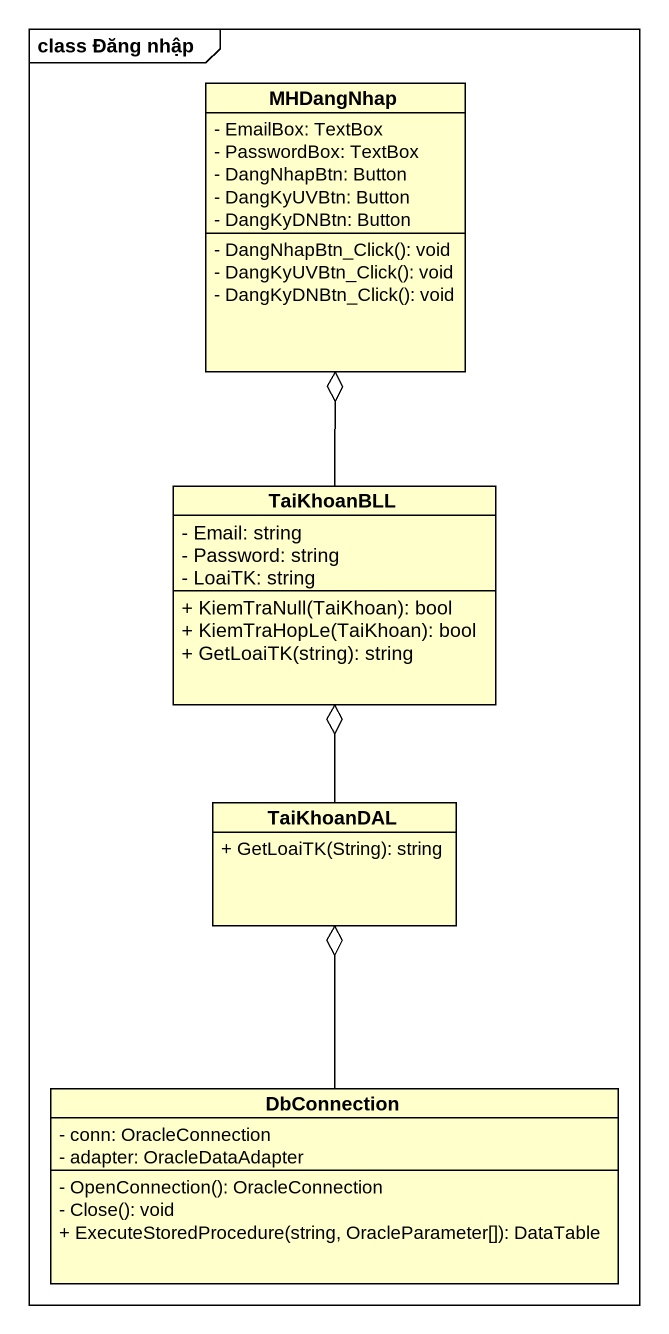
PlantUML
@startuml
mainframe class Đăng nhập
hide circle
hide empty members
skinparam classAttributeIconSize 0
class MHDangNhap {
  - EmailBox: TextBox
  - PasswordBox: TextBox
  - DangNhapBtn: Button
  - DangKyUVBtn: Button
  - DangKyDNBtn: Button
  - DangNhapBtn_Click(): void
  - DangKyUVBtn_Click(): void
  - DangKyDNBtn_Click(): void
}
class TaiKhoanBLL {
  - Email: string
  - Password: string
  - LoaiTK: string
  + KiemTraNull(TaiKhoan): bool
  + KiemTraHopLe(TaiKhoan): bool
  + GetLoaiTK(string): string
}
class TaiKhoanDAL {
  + GetLoaiTK(String): string
}
class DbConnection {
  - conn: OracleConnection
  - adapter: OracleDataAdapter
  - OpenConnection(): OracleConnection
  - Close(): void
  + ExecuteStoredProcedure(string, OracleParameter[]): DataTable
}
TaiKhoanBLL -up-o MHDangNhap
TaiKhoanDAL -up-o TaiKhoanBLL
DbConnection -up-o TaiKhoanDAL
@enduml
